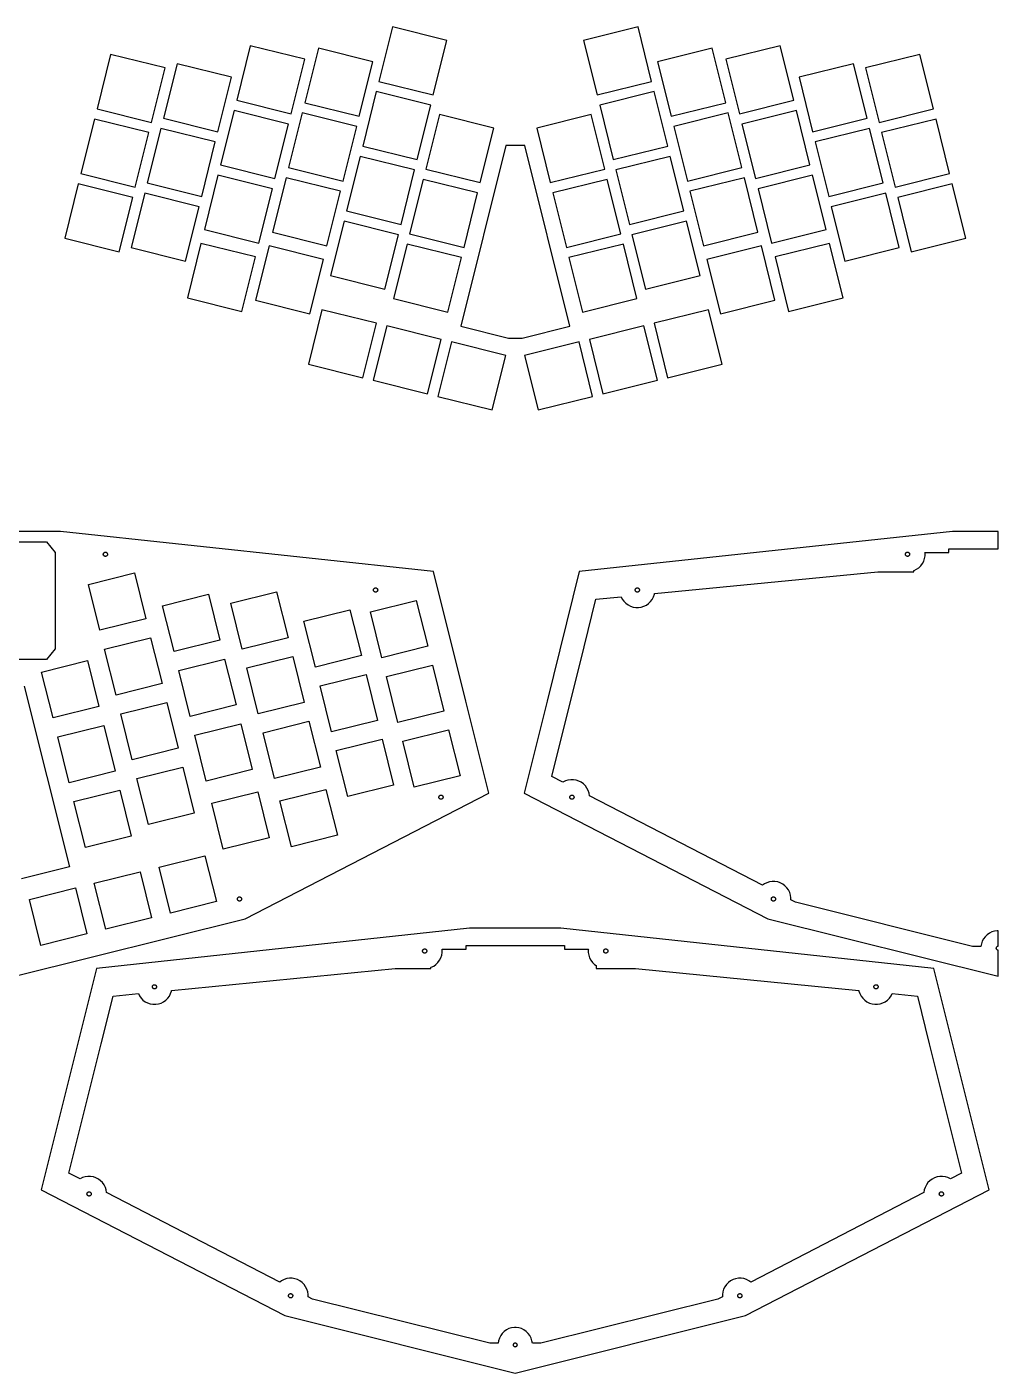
# Model space of a CAD drawing. Header units: metres. Extents: x 5 to 992, y 1 to 395.
# Drawn here: x 715.9 to 992.5, y 1.3 to 384.7 of the extents above; entities that cross this region are included whole.
import ezdxf

# ---------------------------------------------------------------- set-up
doc = ezdxf.new("R2010")
doc.units = ezdxf.units.M

msp = doc.modelspace()

# ---------------------------------------------------------------- linework, layer by layer
for p, q in [((820.035, 384.667), (816.169, 369.161)), ((835.54, 380.801), (820.035, 384.667)), ((889.965, 384.667), (874.46, 380.801)), ((893.831, 369.161), (889.965, 384.667)), ((831.674, 365.296), (835.54, 380.801)), ((874.46, 380.801), (878.326, 365.296)), ((739.761, 376.855), (735.895, 361.349)), ((755.266, 372.989), (739.761, 376.855)), ((779.535, 379.305), (775.669, 363.8)), ((795.04, 375.439), (779.535, 379.305)), ((798.938, 378.59), (795.072, 363.085)), ((814.443, 374.724), (798.938, 378.59)), ((911.062, 378.59), (895.557, 374.724)), ((914.928, 363.085), (911.062, 378.59)), ((930.465, 379.305), (914.96, 375.439)), ((934.331, 363.8), (930.465, 379.305)), ((970.239, 376.855), (954.734, 372.989)), ((974.105, 361.349), (970.239, 376.855)), ((751.4, 357.484), (755.266, 372.989)), ((758.68, 374.199), (754.814, 358.694)), ((774.185, 370.333), (758.68, 374.199)), ((791.174, 359.934), (795.04, 375.439)), ((810.578, 359.219), (814.443, 374.724)), ((895.557, 374.724), (899.422, 359.219)), ((914.96, 375.439), (918.826, 359.934)), ((951.32, 374.199), (935.815, 370.333)), ((955.186, 358.694), (951.32, 374.199)), ((954.734, 372.989), (958.6, 357.484)), ((770.319, 354.828), (774.185, 370.333)), ((816.169, 369.161), (831.674, 365.296)), ((878.326, 365.296), (893.831, 369.161)), ((935.815, 370.333), (939.681, 354.828)), ((815.438, 366.231), (811.573, 350.726)), ((830.944, 362.365), (815.438, 366.231)), ((894.562, 366.231), (879.056, 362.365)), ((898.427, 350.726), (894.562, 366.231)), ((735.895, 361.349), (751.4, 357.484)), ((774.938, 360.87), (771.072, 345.364)), ((790.444, 357.004), (774.938, 360.87)), ((775.669, 363.8), (791.174, 359.934)), ((795.072, 363.085), (810.578, 359.219)), ((827.078, 346.86), (830.944, 362.365)), ((879.056, 362.365), (882.922, 346.86)), ((899.422, 359.219), (914.928, 363.085)), ((918.826, 359.934), (934.331, 363.8)), ((935.062, 360.87), (919.556, 357.004)), ((938.928, 345.364), (935.062, 360.87)), ((958.6, 357.484), (974.105, 361.349)), ((735.164, 358.419), (731.298, 342.914)), ((750.669, 354.553), (735.164, 358.419)), ((754.814, 358.694), (770.319, 354.828)), ((786.578, 341.498), (790.444, 357.004)), ((794.342, 360.154), (790.476, 344.649)), ((809.847, 356.288), (794.342, 360.154)), ((833.39, 359.694), (829.524, 344.189)), ((848.896, 355.828), (833.39, 359.694)), ((876.61, 359.694), (861.104, 355.828)), ((880.476, 344.189), (876.61, 359.694)), ((915.658, 360.154), (900.153, 356.288)), ((919.524, 344.649), (915.658, 360.154)), ((919.556, 357.004), (923.422, 341.498)), ((939.681, 354.828), (955.186, 358.694)), ((974.836, 358.419), (959.331, 354.553)), ((978.702, 342.914), (974.836, 358.419)), ((746.803, 339.048), (750.669, 354.553)), ((754.083, 355.763), (750.218, 340.258)), ((769.589, 351.897), (754.083, 355.763)), ((805.981, 340.783), (809.847, 356.288)), ((845.03, 340.323), (848.896, 355.828)), ((861.104, 355.828), (864.97, 340.323)), ((900.153, 356.288), (904.019, 340.783)), ((955.917, 355.763), (940.411, 351.897)), ((959.782, 340.258), (955.917, 355.763)), ((959.331, 354.553), (963.197, 339.048)), ((765.723, 336.392), (769.589, 351.897)), ((811.573, 350.726), (827.078, 346.86)), ((852.306, 350.866), (839.484, 299.44)), ((857.694, 350.866), (852.306, 350.866)), ((870.516, 299.44), (857.694, 350.866)), ((882.922, 346.86), (898.427, 350.726)), ((940.411, 351.897), (944.277, 336.392)), ((771.072, 345.364), (786.578, 341.498)), ((810.842, 347.796), (806.976, 332.29)), ((826.347, 343.93), (810.842, 347.796)), ((899.158, 347.796), (883.653, 343.93)), ((903.024, 332.29), (899.158, 347.796)), ((923.422, 341.498), (938.928, 345.364)), ((731.298, 342.914), (746.803, 339.048)), ((770.342, 342.434), (766.476, 326.929)), ((785.847, 338.568), (770.342, 342.434)), ((789.745, 341.719), (785.879, 326.213)), ((805.25, 337.853), (789.745, 341.719)), ((790.476, 344.649), (805.981, 340.783)), ((822.481, 328.424), (826.347, 343.93)), ((828.794, 341.258), (824.928, 325.753)), ((844.299, 337.392), (828.794, 341.258)), ((829.524, 344.189), (845.03, 340.323)), ((864.97, 340.323), (880.476, 344.189)), ((881.206, 341.258), (865.701, 337.392)), ((885.072, 325.753), (881.206, 341.258)), ((883.653, 343.93), (887.519, 328.424)), ((904.019, 340.783), (919.524, 344.649)), ((920.255, 341.719), (904.75, 337.853)), ((924.121, 326.213), (920.255, 341.719)), ((939.658, 342.434), (924.153, 338.568)), ((943.524, 326.929), (939.658, 342.434)), ((963.197, 339.048), (978.702, 342.914)), ((730.568, 339.984), (726.702, 324.478)), ((746.073, 336.118), (730.568, 339.984)), ((750.218, 340.258), (765.723, 336.392)), ((781.981, 323.063), (785.847, 338.568)), ((801.385, 322.348), (805.25, 337.853)), ((904.75, 337.853), (908.615, 322.348)), ((924.153, 338.568), (928.019, 323.063)), ((944.277, 336.392), (959.782, 340.258)), ((979.432, 339.984), (963.927, 336.118)), ((983.298, 324.478), (979.432, 339.984)), ((742.207, 320.612), (746.073, 336.118)), ((749.487, 337.328), (745.621, 321.822)), ((764.992, 333.462), (749.487, 337.328)), ((840.433, 321.887), (844.299, 337.392)), ((865.701, 337.392), (869.567, 321.887)), ((960.513, 337.328), (945.008, 333.462)), ((964.379, 321.822), (960.513, 337.328)), ((963.927, 336.118), (967.793, 320.612)), ((761.126, 317.956), (764.992, 333.462)), ((806.976, 332.29), (822.481, 328.424)), ((887.519, 328.424), (903.024, 332.29)), ((945.008, 333.462), (948.874, 317.956)), ((766.476, 326.929), (781.981, 323.063)), ((785.879, 326.213), (801.385, 322.348)), ((806.245, 329.36), (802.379, 313.855)), ((821.751, 325.494), (806.245, 329.36)), ((903.755, 329.36), (888.249, 325.494)), ((907.621, 313.855), (903.755, 329.36)), ((908.615, 322.348), (924.121, 326.213)), ((928.019, 323.063), (943.524, 326.929)), ((726.702, 324.478), (742.207, 320.612)), ((765.503, 323.028), (761.637, 307.523)), ((781.009, 319.162), (765.503, 323.028)), ((784.907, 322.313), (781.041, 306.808)), ((800.412, 318.447), (784.907, 322.313)), ((817.885, 309.989), (821.751, 325.494)), ((824.197, 322.823), (820.331, 307.317)), ((839.702, 318.957), (824.197, 322.823)), ((824.928, 325.753), (840.433, 321.887)), ((869.567, 321.887), (885.072, 325.753)), ((885.803, 322.823), (870.298, 318.957)), ((889.669, 307.317), (885.803, 322.823)), ((888.249, 325.494), (892.115, 309.989)), ((925.093, 322.313), (909.588, 318.447)), ((928.959, 306.808), (925.093, 322.313)), ((944.497, 323.028), (928.991, 319.162)), ((948.363, 307.523), (944.497, 323.028)), ((967.793, 320.612), (983.298, 324.478)), ((745.621, 321.822), (761.126, 317.956)), ((777.143, 303.657), (781.009, 319.162)), ((796.546, 302.942), (800.412, 318.447)), ((835.837, 303.452), (839.702, 318.957)), ((870.298, 318.957), (874.163, 303.452)), ((909.588, 318.447), (913.454, 302.942)), ((928.991, 319.162), (932.857, 303.657)), ((948.874, 317.956), (964.379, 321.822)), ((802.379, 313.855), (817.885, 309.989)), ((892.115, 309.989), (907.621, 313.855)), ((761.637, 307.523), (777.143, 303.657)), ((781.041, 306.808), (796.546, 302.942)), ((820.331, 307.317), (835.837, 303.452)), ((874.163, 303.452), (889.669, 307.317)), ((913.454, 302.942), (928.959, 306.808)), ((932.857, 303.657), (948.363, 307.523)), ((799.955, 304.132), (796.089, 288.627)), ((815.461, 300.266), (799.955, 304.132)), ((910.045, 304.132), (894.539, 300.266)), ((913.911, 288.627), (910.045, 304.132)), ((811.595, 284.761), (815.461, 300.266)), ((818.391, 299.536), (814.525, 284.03)), ((833.896, 295.67), (818.391, 299.536)), ((839.484, 299.44), (853.069, 296.053)), ((856.931, 296.053), (870.516, 299.44)), ((891.609, 299.536), (876.104, 295.67)), ((895.475, 284.03), (891.609, 299.536)), ((894.539, 300.266), (898.405, 284.761)), ((830.03, 280.164), (833.896, 295.67)), ((853.069, 296.053), (856.931, 296.053)), ((876.104, 295.67), (879.97, 280.164)), ((836.827, 294.939), (832.961, 279.434)), ((852.332, 291.073), (836.827, 294.939)), ((873.173, 294.939), (857.668, 291.073)), ((877.039, 279.434), (873.173, 294.939)), ((796.089, 288.627), (811.595, 284.761)), ((848.466, 275.568), (852.332, 291.073)), ((857.668, 291.073), (861.534, 275.568)), ((898.405, 284.761), (913.911, 288.627)), ((814.525, 284.03), (830.03, 280.164)), ((879.97, 280.164), (895.475, 284.03)), ((832.961, 279.434), (848.466, 275.568)), ((861.534, 275.568), (877.039, 279.434)), ((725.5, 241), (699.5, 241)), ((703.5, 238), (721.5, 238)), ((721.5, 238), (724, 235)), ((831.753, 229.534), (725.5, 241)), ((979.5, 241), (873.247, 229.534)), ((992.5, 241), (979.5, 241)), ((992.5, 236), (992.5, 241)), ((724, 235), (724, 207.5)), ((737.684, 234.51), (737.698, 234.603)), ((737.685, 234.416), (737.684, 234.51)), ((737.701, 234.323), (737.685, 234.416)), ((737.698, 234.603), (737.726, 234.693)), ((737.73, 234.234), (737.701, 234.323)), ((737.726, 234.693), (737.768, 234.777)), ((737.774, 234.15), (737.73, 234.234)), ((737.768, 234.777), (737.823, 234.854)), ((737.83, 234.075), (737.774, 234.15)), ((737.823, 234.854), (737.889, 234.921)), ((737.897, 234.009), (737.83, 234.075)), ((737.889, 234.921), (737.965, 234.977)), ((737.974, 233.954), (737.897, 234.009)), ((737.965, 234.977), (738.048, 235.021)), ((738.058, 233.912), (737.974, 233.954)), ((738.048, 235.021), (738.138, 235.05)), ((738.148, 233.884), (738.058, 233.912)), ((738.138, 235.05), (738.23, 235.066)), ((738.241, 233.87), (738.148, 233.884)), ((738.23, 235.066), (738.325, 235.067)), ((738.325, 235.067), (738.418, 235.053)), ((738.428, 233.886), (738.335, 233.871)), ((738.418, 235.053), (738.507, 235.025)), ((738.517, 233.916), (738.428, 233.886)), ((738.507, 235.025), (738.592, 234.983)), ((738.601, 233.959), (738.517, 233.916)), ((738.592, 234.983), (738.668, 234.928)), ((738.676, 234.015), (738.601, 233.959)), ((738.668, 234.928), (738.735, 234.862)), ((738.742, 234.083), (738.676, 234.015)), ((738.735, 234.862), (738.792, 234.786)), ((738.797, 234.159), (738.742, 234.083)), ((738.792, 234.786), (738.835, 234.703)), ((738.839, 234.243), (738.797, 234.159)), ((738.835, 234.703), (738.865, 234.613)), ((738.867, 234.333), (738.839, 234.243)), ((738.865, 234.613), (738.88, 234.521)), ((738.881, 234.426), (738.867, 234.333)), ((738.88, 234.521), (738.881, 234.426)), ((966.119, 234.426), (966.12, 234.521)), ((966.133, 234.333), (966.119, 234.426)), ((966.12, 234.521), (966.135, 234.613)), ((966.161, 234.243), (966.133, 234.333)), ((966.135, 234.613), (966.165, 234.703)), ((966.203, 234.159), (966.161, 234.243)), ((966.165, 234.703), (966.208, 234.786)), ((966.258, 234.083), (966.203, 234.159)), ((966.208, 234.786), (966.265, 234.862)), ((966.324, 234.015), (966.258, 234.083)), ((966.265, 234.862), (966.332, 234.928)), ((966.399, 233.959), (966.324, 234.015)), ((966.332, 234.928), (966.408, 234.983)), ((966.483, 233.916), (966.399, 233.959)), ((966.408, 234.983), (966.493, 235.025)), ((966.572, 233.886), (966.483, 233.916)), ((966.493, 235.025), (966.582, 235.053)), ((966.665, 233.871), (966.572, 233.886)), ((966.582, 235.053), (966.675, 235.067)), ((966.675, 235.067), (966.77, 235.066)), ((966.852, 233.884), (966.759, 233.87)), ((966.77, 235.066), (966.862, 235.05)), ((966.942, 233.912), (966.852, 233.884)), ((966.862, 235.05), (966.952, 235.021)), ((967.026, 233.954), (966.942, 233.912)), ((966.952, 235.021), (967.035, 234.977)), ((967.103, 234.009), (967.026, 233.954)), ((967.035, 234.977), (967.111, 234.921)), ((967.17, 234.075), (967.103, 234.009)), ((967.111, 234.921), (967.177, 234.854)), ((967.226, 234.15), (967.17, 234.075)), ((967.177, 234.854), (967.232, 234.777)), ((967.27, 234.234), (967.226, 234.15)), ((967.232, 234.777), (967.274, 234.693)), ((967.299, 234.323), (967.27, 234.234)), ((967.274, 234.693), (967.302, 234.603)), ((967.315, 234.416), (967.299, 234.323)), ((967.302, 234.603), (967.316, 234.51)), ((967.316, 234.51), (967.315, 234.416)), ((971.569, 233.259), (971.698, 234.032)), ((971.705, 234.817), (971.678, 235)), ((971.678, 235), (978.5, 235)), ((971.698, 234.032), (971.705, 234.817)), ((978.5, 235), (978.5, 236)), ((978.5, 236), (992.5, 236)), ((738.335, 233.871), (738.241, 233.87)), ((966.759, 233.87), (966.665, 233.871)), ((968.59, 229.832), (969.293, 230.182)), ((969.293, 230.182), (969.931, 230.638)), ((969.931, 230.638), (970.491, 231.188)), ((970.491, 231.188), (970.958, 231.819)), ((970.958, 231.819), (971.32, 232.515)), ((971.32, 232.515), (971.569, 233.259)), ((733.475, 225.89), (746.555, 229.151)), ((746.555, 229.151), (749.816, 216.072)), ((840.946, 192.663), (831.753, 229.534)), ((873.247, 229.534), (864.054, 192.663)), ((894.651, 223.264), (958.263, 229.455)), ((958.263, 229.455), (968.5, 229.455)), ((968.5, 229.804), (968.59, 229.832)), ((968.5, 229.455), (968.5, 229.804)), ((736.736, 212.811), (733.475, 225.89)), ((754.572, 219.814), (767.651, 223.075)), ((767.651, 223.075), (770.912, 209.995)), ((773.975, 220.529), (787.055, 223.79)), ((787.055, 223.79), (790.316, 210.71)), ((814.634, 224.323), (814.648, 224.417)), ((814.635, 224.229), (814.634, 224.323)), ((814.651, 224.136), (814.635, 224.229)), ((814.648, 224.417), (814.677, 224.506)), ((814.68, 224.047), (814.651, 224.136)), ((814.677, 224.506), (814.719, 224.591)), ((814.724, 223.964), (814.68, 224.047)), ((814.719, 224.591), (814.773, 224.667)), ((814.78, 223.888), (814.724, 223.964)), ((814.773, 224.667), (814.839, 224.734)), ((814.847, 223.822), (814.78, 223.888)), ((814.839, 224.734), (814.915, 224.79)), ((814.924, 223.767), (814.847, 223.822)), ((814.915, 224.79), (814.998, 224.834)), ((815.008, 223.725), (814.924, 223.767)), ((814.998, 224.834), (815.088, 224.864)), ((815.098, 223.697), (815.008, 223.725)), ((815.088, 224.864), (815.18, 224.879)), ((815.191, 223.683), (815.098, 223.697)), ((815.18, 224.879), (815.275, 224.88)), ((815.285, 223.684), (815.191, 223.683)), ((815.275, 224.88), (815.368, 224.866)), ((815.378, 223.699), (815.285, 223.684)), ((815.368, 224.866), (815.458, 224.838)), ((815.467, 223.729), (815.378, 223.699)), ((815.458, 224.838), (815.542, 224.796)), ((815.551, 223.773), (815.467, 223.729)), ((815.542, 224.796), (815.618, 224.741)), ((815.626, 223.829), (815.551, 223.773)), ((815.618, 224.741), (815.686, 224.675)), ((815.692, 223.896), (815.626, 223.829)), ((815.686, 224.675), (815.742, 224.6)), ((815.747, 223.973), (815.692, 223.896)), ((815.742, 224.6), (815.785, 224.516)), ((815.789, 224.057), (815.747, 223.973)), ((815.785, 224.516), (815.815, 224.427)), ((815.817, 224.147), (815.789, 224.057)), ((815.815, 224.427), (815.831, 224.334)), ((815.831, 224.24), (815.817, 224.147)), ((815.831, 224.334), (815.831, 224.24)), ((889.169, 224.334), (889.185, 224.427)), ((889.169, 224.24), (889.169, 224.334)), ((889.183, 224.147), (889.169, 224.24)), ((889.211, 224.057), (889.183, 224.147)), ((889.185, 224.427), (889.215, 224.516)), ((889.253, 223.973), (889.211, 224.057)), ((889.215, 224.516), (889.258, 224.6)), ((889.308, 223.896), (889.253, 223.973)), ((889.258, 224.6), (889.314, 224.675)), ((889.374, 223.829), (889.308, 223.896)), ((889.314, 224.675), (889.382, 224.741)), ((889.449, 223.773), (889.374, 223.829)), ((889.382, 224.741), (889.458, 224.796)), ((889.533, 223.729), (889.449, 223.773)), ((889.458, 224.796), (889.542, 224.838)), ((889.622, 223.699), (889.533, 223.729)), ((889.542, 224.838), (889.632, 224.866)), ((889.715, 223.684), (889.622, 223.699)), ((889.632, 224.866), (889.725, 224.88)), ((889.809, 223.683), (889.715, 223.684)), ((889.725, 224.88), (889.82, 224.879)), ((889.902, 223.697), (889.809, 223.683)), ((889.82, 224.879), (889.912, 224.864)), ((889.992, 223.725), (889.902, 223.697)), ((889.912, 224.864), (890.002, 224.834)), ((890.076, 223.767), (889.992, 223.725)), ((890.002, 224.834), (890.085, 224.79)), ((890.153, 223.822), (890.076, 223.767)), ((890.085, 224.79), (890.161, 224.734)), ((890.22, 223.888), (890.153, 223.822)), ((890.161, 224.734), (890.227, 224.667)), ((890.276, 223.964), (890.22, 223.888)), ((890.227, 224.667), (890.281, 224.591)), ((890.32, 224.047), (890.276, 223.964)), ((890.281, 224.591), (890.323, 224.506)), ((890.349, 224.136), (890.32, 224.047)), ((890.323, 224.506), (890.352, 224.417)), ((890.365, 224.229), (890.349, 224.136)), ((890.352, 224.417), (890.366, 224.323)), ((890.366, 224.323), (890.365, 224.229)), ((894.37, 222.328), (894.619, 223.072)), ((894.619, 223.072), (894.651, 223.264)), ((757.833, 206.734), (754.572, 219.814)), ((777.236, 207.449), (773.975, 220.529)), ((794.83, 215.423), (807.91, 218.684)), ((807.91, 218.684), (811.171, 205.604)), ((813.749, 218.078), (826.829, 221.34)), ((826.829, 221.34), (830.09, 208.26)), ((874.607, 208.078), (877.989, 221.643)), ((877.989, 221.643), (885.165, 222.341)), ((885.165, 222.341), (885.481, 221.706)), ((885.481, 221.706), (885.937, 221.068)), ((885.937, 221.068), (886.487, 220.508)), ((886.487, 220.508), (887.118, 220.041)), ((887.118, 220.041), (887.814, 219.679)), ((887.814, 219.679), (888.558, 219.43)), ((888.558, 219.43), (889.331, 219.301)), ((889.331, 219.301), (890.116, 219.294)), ((890.116, 219.294), (890.892, 219.41)), ((890.892, 219.41), (891.64, 219.646)), ((891.64, 219.646), (892.342, 219.996)), ((892.342, 219.996), (892.981, 220.451)), ((892.981, 220.451), (893.541, 221.001)), ((893.541, 221.001), (894.007, 221.632)), ((894.007, 221.632), (894.37, 222.328)), ((749.816, 216.072), (736.736, 212.811)), ((798.091, 202.343), (794.83, 215.423)), ((817.01, 204.999), (813.749, 218.078)), ((724, 207.5), (721.5, 204.5)), ((738.072, 207.455), (751.151, 210.716)), ((741.333, 194.375), (738.072, 207.455)), ((751.151, 210.716), (754.412, 197.636)), ((770.912, 209.995), (757.833, 206.734)), ((790.316, 210.71), (777.236, 207.449)), ((830.09, 208.26), (817.01, 204.999)), ((865.414, 171.207), (874.607, 208.078)), ((721.5, 204.5), (703.5, 204.5)), ((720.12, 200.918), (733.199, 204.179)), ((733.199, 204.179), (736.46, 191.099)), ((759.168, 201.378), (772.248, 204.639)), ((772.248, 204.639), (775.509, 191.56)), ((778.572, 202.093), (791.651, 205.354)), ((791.651, 205.354), (794.912, 192.275)), ((811.171, 205.604), (798.091, 202.343)), ((723.381, 187.838), (720.12, 200.918)), ((762.429, 188.298), (759.168, 201.378)), ((781.833, 189.014), (778.572, 202.093)), ((799.426, 196.987), (812.506, 200.248)), ((812.506, 200.248), (815.767, 187.168)), ((818.346, 199.643), (831.426, 202.904)), ((821.607, 186.563), (818.346, 199.643)), ((831.426, 202.904), (834.687, 189.824)), ((715.194, 196.866), (728.016, 145.44)), ((754.412, 197.636), (741.333, 194.375)), ((802.688, 183.907), (799.426, 196.987)), ((742.668, 189.019), (755.748, 192.28)), ((755.748, 192.28), (759.009, 179.201)), ((794.912, 192.275), (781.833, 189.014)), ((847.478, 166.465), (840.946, 192.663)), ((864.054, 192.663), (857.522, 166.465)), ((736.46, 191.099), (723.381, 187.838)), ((745.929, 175.94), (742.668, 189.019)), ((775.509, 191.56), (762.429, 188.298)), ((834.687, 189.824), (821.607, 186.563)), ((724.716, 182.482), (737.796, 185.743)), ((737.796, 185.743), (741.057, 172.664)), ((763.765, 182.942), (776.844, 186.203)), ((776.844, 186.203), (780.106, 173.124)), ((783.168, 183.658), (796.248, 186.919)), ((796.248, 186.919), (799.509, 173.839)), ((815.767, 187.168), (802.688, 183.907)), ((822.942, 181.207), (836.022, 184.468)), ((836.022, 184.468), (839.283, 171.389)), ((727.977, 169.402), (724.716, 182.482)), ((767.026, 169.863), (763.765, 182.942)), ((786.429, 170.578), (783.168, 183.658)), ((804.023, 178.551), (817.103, 181.812)), ((817.103, 181.812), (820.364, 168.733)), ((826.204, 168.128), (822.942, 181.207)), ((759.009, 179.201), (745.929, 175.94)), ((807.284, 165.472), (804.023, 178.551)), ((741.057, 172.664), (727.977, 169.402)), ((747.265, 170.584), (760.344, 173.845)), ((760.344, 173.845), (763.605, 160.765)), ((780.106, 173.124), (767.026, 169.863)), ((799.509, 173.839), (786.429, 170.578)), ((750.526, 157.504), (747.265, 170.584)), ((820.364, 168.733), (807.284, 165.472)), ((839.283, 171.389), (826.204, 168.128)), ((868.573, 169.574), (865.414, 171.207)), ((869.268, 169.921), (868.573, 169.574)), ((870.017, 170.157), (869.268, 169.921)), ((870.793, 170.273), (870.017, 170.157)), ((871.577, 170.266), (870.793, 170.273)), ((872.351, 170.137), (871.577, 170.266)), ((873.095, 169.888), (872.351, 170.137)), ((873.791, 169.525), (873.095, 169.888)), ((874.422, 169.059), (873.791, 169.525)), ((874.972, 168.499), (874.422, 169.059)), ((729.313, 164.046), (742.392, 167.308)), ((742.392, 167.308), (745.654, 154.228)), ((768.603, 163.536), (781.683, 166.798)), ((778.09, 130.614), (847.478, 166.465)), ((781.683, 166.798), (784.944, 153.718)), ((788.007, 164.252), (801.086, 167.513)), ((801.086, 167.513), (804.347, 154.433)), ((833.26, 165.327), (833.274, 165.42)), ((833.261, 165.233), (833.26, 165.327)), ((833.276, 165.14), (833.261, 165.233)), ((833.274, 165.42), (833.302, 165.51)), ((833.306, 165.051), (833.276, 165.14)), ((833.302, 165.51), (833.344, 165.594)), ((833.35, 164.967), (833.306, 165.051)), ((833.344, 165.594), (833.399, 165.671)), ((833.406, 164.891), (833.35, 164.967)), ((833.399, 165.671), (833.465, 165.738)), ((833.473, 164.825), (833.406, 164.891)), ((833.465, 165.738), (833.541, 165.794)), ((833.541, 165.794), (833.624, 165.837)), ((833.624, 165.837), (833.713, 165.867)), ((833.713, 165.867), (833.806, 165.883)), ((833.806, 165.883), (833.9, 165.884)), ((833.9, 165.884), (833.994, 165.87)), ((833.994, 165.87), (834.083, 165.841)), ((834.083, 165.841), (834.168, 165.799)), ((834.168, 165.799), (834.244, 165.745)), ((834.244, 165.745), (834.311, 165.679)), ((834.318, 164.899), (834.252, 164.832)), ((834.311, 165.679), (834.367, 165.603)), ((834.373, 164.976), (834.318, 164.899)), ((834.367, 165.603), (834.411, 165.52)), ((834.415, 165.06), (834.373, 164.976)), ((834.411, 165.52), (834.441, 165.43)), ((834.443, 165.15), (834.415, 165.06)), ((834.441, 165.43), (834.456, 165.337)), ((834.457, 165.243), (834.443, 165.15)), ((834.456, 165.337), (834.457, 165.243)), ((857.522, 166.465), (926.91, 130.614)), ((870.543, 165.243), (870.544, 165.337)), ((870.557, 165.15), (870.543, 165.243)), ((870.544, 165.337), (870.559, 165.43)), ((870.585, 165.06), (870.557, 165.15)), ((870.559, 165.43), (870.589, 165.52)), ((870.627, 164.976), (870.585, 165.06)), ((870.589, 165.52), (870.633, 165.603)), ((870.682, 164.899), (870.627, 164.976)), ((870.633, 165.603), (870.689, 165.679)), ((870.748, 164.832), (870.682, 164.899)), ((870.689, 165.679), (870.756, 165.745)), ((870.756, 165.745), (870.832, 165.799)), ((870.832, 165.799), (870.917, 165.841)), ((870.917, 165.841), (871.006, 165.87)), ((871.006, 165.87), (871.1, 165.884)), ((871.1, 165.884), (871.194, 165.883)), ((871.194, 165.883), (871.287, 165.867)), ((871.287, 165.867), (871.376, 165.837)), ((871.376, 165.837), (871.459, 165.794)), ((871.459, 165.794), (871.535, 165.738)), ((871.594, 164.891), (871.527, 164.825)), ((871.535, 165.738), (871.601, 165.671)), ((871.65, 164.967), (871.594, 164.891)), ((871.601, 165.671), (871.656, 165.594)), ((871.694, 165.051), (871.65, 164.967)), ((871.656, 165.594), (871.698, 165.51)), ((871.724, 165.14), (871.694, 165.051)), ((871.698, 165.51), (871.726, 165.42)), ((871.739, 165.233), (871.724, 165.14)), ((871.726, 165.42), (871.74, 165.327)), ((871.74, 165.327), (871.739, 165.233)), ((875.427, 167.86), (874.972, 168.499)), ((875.777, 167.158), (875.427, 167.86)), ((876.013, 166.41), (875.777, 167.158)), ((876.123, 165.673), (876.013, 166.41)), ((925.428, 140.199), (876.123, 165.673)), ((732.574, 150.967), (729.313, 164.046)), ((771.864, 150.457), (768.603, 163.536)), ((791.268, 151.172), (788.007, 164.252)), ((833.55, 164.771), (833.473, 164.825)), ((833.634, 164.729), (833.55, 164.771)), ((833.724, 164.7), (833.634, 164.729)), ((833.817, 164.687), (833.724, 164.7)), ((833.911, 164.687), (833.817, 164.687)), ((834.004, 164.703), (833.911, 164.687)), ((834.093, 164.733), (834.004, 164.703)), ((834.177, 164.776), (834.093, 164.733)), ((834.252, 164.832), (834.177, 164.776)), ((870.823, 164.776), (870.748, 164.832)), ((870.907, 164.733), (870.823, 164.776)), ((870.996, 164.703), (870.907, 164.733)), ((871.089, 164.687), (870.996, 164.703)), ((871.183, 164.687), (871.089, 164.687)), ((871.276, 164.7), (871.183, 164.687)), ((871.366, 164.729), (871.276, 164.7)), ((871.45, 164.771), (871.366, 164.729)), ((871.527, 164.825), (871.45, 164.771)), ((763.605, 160.765), (750.526, 157.504)), ((745.654, 154.228), (732.574, 150.967)), ((784.944, 153.718), (771.864, 150.457)), ((804.347, 154.433), (791.268, 151.172)), ((753.555, 145.356), (766.634, 148.617)), ((766.634, 148.617), (769.895, 135.537)), ((728.016, 145.44), (714.431, 142.053)), ((735.119, 140.759), (748.199, 144.02)), ((748.199, 144.02), (751.46, 130.941)), ((756.816, 132.276), (753.555, 145.356)), ((716.683, 136.163), (729.763, 139.424)), ((729.763, 139.424), (733.024, 126.344)), ((738.38, 127.68), (735.119, 140.759)), ((925.956, 140.576), (925.428, 140.199)), ((926.659, 140.926), (925.956, 140.576)), ((927.407, 141.162), (926.659, 140.926)), ((928.183, 141.278), (927.407, 141.162)), ((928.967, 141.271), (928.183, 141.278)), ((929.741, 141.141), (928.967, 141.271)), ((930.485, 140.892), (929.741, 141.141)), ((931.181, 140.53), (930.485, 140.892)), ((931.812, 140.063), (931.181, 140.53)), ((932.362, 139.504), (931.812, 140.063)), ((932.817, 138.865), (932.362, 139.504)), ((933.167, 138.163), (932.817, 138.865)), ((933.403, 137.415), (933.167, 138.163)), ((719.944, 123.083), (716.683, 136.163)), ((769.895, 135.537), (756.816, 132.276)), ((775.87, 136.332), (775.884, 136.425)), ((775.871, 136.238), (775.87, 136.332)), ((775.886, 136.145), (775.871, 136.238)), ((775.884, 136.425), (775.912, 136.515)), ((775.916, 136.055), (775.886, 136.145)), ((775.912, 136.515), (775.954, 136.599)), ((775.96, 135.972), (775.916, 136.055)), ((775.954, 136.599), (776.009, 136.676)), ((776.016, 135.896), (775.96, 135.972)), ((776.009, 136.676), (776.075, 136.743)), ((776.083, 135.83), (776.016, 135.896)), ((776.075, 136.743), (776.151, 136.799)), ((776.159, 135.776), (776.083, 135.83)), ((776.151, 136.799), (776.234, 136.842)), ((776.244, 135.734), (776.159, 135.776)), ((776.234, 136.842), (776.323, 136.872)), ((776.333, 135.705), (776.244, 135.734)), ((776.323, 136.872), (776.416, 136.888)), ((776.427, 135.691), (776.333, 135.705)), ((776.416, 136.888), (776.51, 136.888)), ((776.521, 135.692), (776.427, 135.691)), ((776.51, 136.888), (776.603, 136.875)), ((776.614, 135.708), (776.521, 135.692)), ((776.603, 136.875), (776.693, 136.846)), ((776.703, 135.738), (776.614, 135.708)), ((776.693, 136.846), (776.777, 136.804)), ((776.786, 135.781), (776.703, 135.738)), ((776.777, 136.804), (776.854, 136.75)), ((776.862, 135.837), (776.786, 135.781)), ((776.854, 136.75), (776.921, 136.684)), ((776.928, 135.904), (776.862, 135.837)), ((776.921, 136.684), (776.977, 136.608)), ((776.983, 135.981), (776.928, 135.904)), ((776.977, 136.608), (777.021, 136.524)), ((777.025, 136.065), (776.983, 135.981)), ((777.021, 136.524), (777.051, 136.435)), ((777.053, 136.155), (777.025, 136.065)), ((777.051, 136.435), (777.066, 136.342)), ((777.067, 136.248), (777.053, 136.155)), ((777.066, 136.342), (777.067, 136.248)), ((927.933, 136.248), (927.934, 136.342)), ((927.947, 136.155), (927.933, 136.248)), ((927.934, 136.342), (927.949, 136.435)), ((927.975, 136.065), (927.947, 136.155)), ((927.949, 136.435), (927.979, 136.524)), ((928.017, 135.981), (927.975, 136.065)), ((927.979, 136.524), (928.023, 136.608)), ((928.072, 135.904), (928.017, 135.981)), ((928.023, 136.608), (928.079, 136.684)), ((928.138, 135.837), (928.072, 135.904)), ((928.079, 136.684), (928.146, 136.75)), ((928.214, 135.781), (928.138, 135.837)), ((928.146, 136.75), (928.223, 136.804)), ((928.297, 135.738), (928.214, 135.781)), ((928.223, 136.804), (928.307, 136.846)), ((928.386, 135.708), (928.297, 135.738)), ((928.307, 136.846), (928.397, 136.875)), ((928.479, 135.692), (928.386, 135.708)), ((928.397, 136.875), (928.49, 136.888)), ((928.573, 135.691), (928.479, 135.692)), ((928.49, 136.888), (928.584, 136.888)), ((928.667, 135.705), (928.573, 135.691)), ((928.584, 136.888), (928.677, 136.872)), ((928.756, 135.734), (928.667, 135.705)), ((928.677, 136.872), (928.766, 136.842)), ((928.841, 135.776), (928.756, 135.734)), ((928.766, 136.842), (928.849, 136.799)), ((928.917, 135.83), (928.841, 135.776)), ((928.849, 136.799), (928.925, 136.743)), ((928.984, 135.896), (928.917, 135.83)), ((928.925, 136.743), (928.991, 136.676)), ((929.04, 135.972), (928.984, 135.896)), ((928.991, 136.676), (929.046, 136.599)), ((929.084, 136.055), (929.04, 135.972)), ((929.046, 136.599), (929.088, 136.515)), ((929.114, 136.145), (929.084, 136.055)), ((929.088, 136.515), (929.116, 136.425)), ((929.129, 136.238), (929.114, 136.145)), ((929.116, 136.425), (929.13, 136.332)), ((929.13, 136.332), (929.129, 136.238)), ((933.519, 136.639), (933.403, 137.415)), ((933.514, 136.021), (933.519, 136.639)), ((934.802, 135.355), (933.514, 136.021)), ((985.238, 122.78), (934.802, 135.355)), ((712.5, 114.26), (778.09, 130.614)), ((751.46, 130.941), (738.38, 127.68)), ((926.91, 130.614), (992.5, 114.26)), ((842, 128), (735.747, 116.534)), ((868, 128), (842, 128)), ((974.253, 116.534), (868, 128)), ((990.019, 126.561), (989.38, 126.106)), ((990.721, 126.911), (990.019, 126.561)), ((991.469, 127.147), (990.721, 126.911)), ((992.245, 127.263), (991.469, 127.147)), ((992.5, 127.261), (992.245, 127.263)), ((992.5, 122.866), (992.5, 127.261)), ((733.024, 126.344), (719.944, 123.083)), ((841, 122), (841, 123)), ((841, 123), (869, 123)), ((869, 123), (869, 122)), ((987.625, 122.78), (985.238, 122.78)), ((987.743, 123.485), (987.625, 122.78)), ((987.992, 124.229), (987.743, 123.485)), ((988.354, 124.925), (987.992, 124.229)), ((988.821, 125.556), (988.354, 124.925)), ((989.38, 126.106), (988.821, 125.556)), ((992.141, 122.669), (992.208, 122.735)), ((992.208, 122.735), (992.285, 122.79)), ((992.285, 122.79), (992.369, 122.832)), ((992.369, 122.832), (992.459, 122.86)), ((992.459, 122.86), (992.5, 122.866)), ((828.619, 121.426), (828.62, 121.521)), ((828.633, 121.333), (828.619, 121.426)), ((828.62, 121.521), (828.635, 121.613)), ((828.661, 121.243), (828.633, 121.333)), ((828.635, 121.613), (828.665, 121.703)), ((828.703, 121.159), (828.661, 121.243)), ((828.665, 121.703), (828.708, 121.786)), ((828.758, 121.083), (828.703, 121.159)), ((828.708, 121.786), (828.765, 121.862)), ((828.824, 121.015), (828.758, 121.083)), ((828.765, 121.862), (828.832, 121.928)), ((828.899, 120.959), (828.824, 121.015)), ((828.832, 121.928), (828.908, 121.983)), ((828.983, 120.916), (828.899, 120.959)), ((828.908, 121.983), (828.993, 122.025)), ((829.072, 120.886), (828.983, 120.916)), ((828.993, 122.025), (829.082, 122.053)), ((829.165, 120.871), (829.072, 120.886)), ((829.082, 122.053), (829.175, 122.067)), ((829.259, 120.87), (829.165, 120.871)), ((829.175, 122.067), (829.27, 122.066)), ((829.352, 120.884), (829.259, 120.87)), ((829.27, 122.066), (829.362, 122.05)), ((829.442, 120.912), (829.352, 120.884)), ((829.362, 122.05), (829.452, 122.021)), ((829.526, 120.954), (829.442, 120.912)), ((829.452, 122.021), (829.535, 121.977)), ((829.603, 121.009), (829.526, 120.954)), ((829.535, 121.977), (829.611, 121.921)), ((829.67, 121.075), (829.603, 121.009)), ((829.611, 121.921), (829.677, 121.854)), ((829.726, 121.15), (829.67, 121.075)), ((829.677, 121.854), (829.732, 121.777)), ((829.77, 121.234), (829.726, 121.15)), ((829.732, 121.777), (829.774, 121.693)), ((829.799, 121.323), (829.77, 121.234)), ((829.774, 121.693), (829.802, 121.603)), ((829.815, 121.416), (829.799, 121.323)), ((829.802, 121.603), (829.816, 121.51)), ((829.816, 121.51), (829.815, 121.416)), ((833.458, 118.819), (833.82, 119.515)), ((833.82, 119.515), (834.069, 120.259)), ((834.069, 120.259), (834.198, 121.032)), ((834.205, 121.817), (834.178, 122)), ((834.178, 122), (841, 122)), ((834.198, 121.032), (834.205, 121.817)), ((869, 122), (875.822, 122)), ((875.822, 122), (875.795, 121.817)), ((875.795, 121.817), (875.802, 121.032)), ((875.802, 121.032), (875.931, 120.259)), ((875.931, 120.259), (876.18, 119.515)), ((876.18, 119.515), (876.542, 118.819)), ((880.184, 121.51), (880.198, 121.603)), ((880.185, 121.416), (880.184, 121.51)), ((880.201, 121.323), (880.185, 121.416)), ((880.198, 121.603), (880.226, 121.693)), ((880.23, 121.234), (880.201, 121.323)), ((880.226, 121.693), (880.268, 121.777)), ((880.274, 121.15), (880.23, 121.234)), ((880.268, 121.777), (880.323, 121.854)), ((880.33, 121.075), (880.274, 121.15)), ((880.323, 121.854), (880.389, 121.921)), ((880.397, 121.009), (880.33, 121.075)), ((880.389, 121.921), (880.465, 121.977)), ((880.474, 120.954), (880.397, 121.009)), ((880.465, 121.977), (880.548, 122.021)), ((880.558, 120.912), (880.474, 120.954)), ((880.548, 122.021), (880.638, 122.05)), ((880.648, 120.884), (880.558, 120.912)), ((880.638, 122.05), (880.73, 122.066)), ((880.741, 120.87), (880.648, 120.884)), ((880.73, 122.066), (880.825, 122.067)), ((880.835, 120.871), (880.741, 120.87)), ((880.825, 122.067), (880.918, 122.053)), ((880.928, 120.886), (880.835, 120.871)), ((880.918, 122.053), (881.007, 122.025)), ((881.017, 120.916), (880.928, 120.886)), ((881.007, 122.025), (881.092, 121.983)), ((881.101, 120.959), (881.017, 120.916)), ((881.092, 121.983), (881.168, 121.928)), ((881.176, 121.015), (881.101, 120.959)), ((881.168, 121.928), (881.235, 121.862)), ((881.242, 121.083), (881.176, 121.015)), ((881.235, 121.862), (881.292, 121.786)), ((881.297, 121.159), (881.242, 121.083)), ((881.292, 121.786), (881.335, 121.703)), ((881.339, 121.243), (881.297, 121.159)), ((881.335, 121.703), (881.365, 121.613)), ((881.367, 121.333), (881.339, 121.243)), ((881.365, 121.613), (881.38, 121.521)), ((881.381, 121.426), (881.367, 121.333)), ((881.38, 121.521), (881.381, 121.426)), ((991.996, 122.328), (992.012, 122.421)), ((991.996, 122.234), (991.996, 122.328)), ((992.009, 122.141), (991.996, 122.234)), ((992.038, 122.051), (992.009, 122.141)), ((992.012, 122.421), (992.042, 122.51)), ((992.08, 121.966), (992.038, 122.051)), ((992.042, 122.51), (992.085, 122.593)), ((992.134, 121.89), (992.08, 121.966)), ((992.085, 122.593), (992.141, 122.669)), ((992.2, 121.823), (992.134, 121.89)), ((992.276, 121.767), (992.2, 121.823)), ((992.36, 121.723), (992.276, 121.767)), ((992.449, 121.693), (992.36, 121.723)), ((992.5, 121.685), (992.449, 121.693)), ((992.5, 114.26), (992.5, 121.685)), ((735.747, 116.534), (726.554, 79.6629)), ((757.151, 110.264), (820.763, 116.455)), ((820.763, 116.455), (831, 116.455)), ((831, 116.804), (831.09, 116.832)), ((831, 116.455), (831, 116.804)), ((831.09, 116.832), (831.793, 117.182)), ((831.793, 117.182), (832.431, 117.638)), ((832.431, 117.638), (832.991, 118.188)), ((832.991, 118.188), (833.458, 118.819)), ((876.542, 118.819), (877.009, 118.188)), ((877.009, 118.188), (877.569, 117.638)), ((877.569, 117.638), (878, 117.33)), ((878, 117.33), (878, 116.455)), ((878, 116.455), (889.237, 116.455)), ((889.237, 116.455), (952.849, 110.264)), ((983.446, 79.6629), (974.253, 116.534)), ((751.669, 111.334), (751.685, 111.427)), ((751.669, 111.24), (751.669, 111.334)), ((751.683, 111.147), (751.669, 111.24)), ((751.685, 111.427), (751.715, 111.516)), ((751.715, 111.516), (751.758, 111.6)), ((751.758, 111.6), (751.814, 111.675)), ((751.814, 111.675), (751.882, 111.741)), ((751.882, 111.741), (751.958, 111.796)), ((751.958, 111.796), (752.042, 111.838)), ((752.042, 111.838), (752.132, 111.866)), ((752.132, 111.866), (752.225, 111.88)), ((752.225, 111.88), (752.32, 111.879)), ((752.32, 111.879), (752.412, 111.864)), ((752.412, 111.864), (752.502, 111.834)), ((752.502, 111.834), (752.585, 111.79)), ((752.585, 111.79), (752.661, 111.734)), ((752.661, 111.734), (752.727, 111.667)), ((752.727, 111.667), (752.781, 111.591)), ((752.781, 111.591), (752.823, 111.506)), ((752.823, 111.506), (752.852, 111.417)), ((752.865, 111.229), (752.849, 111.136)), ((752.852, 111.417), (752.866, 111.323)), ((752.866, 111.323), (752.865, 111.229)), ((957.134, 111.323), (957.148, 111.417)), ((957.135, 111.229), (957.134, 111.323)), ((957.151, 111.136), (957.135, 111.229)), ((957.148, 111.417), (957.177, 111.506)), ((957.177, 111.506), (957.219, 111.591)), ((957.219, 111.591), (957.273, 111.667)), ((957.273, 111.667), (957.339, 111.734)), ((957.339, 111.734), (957.415, 111.79)), ((957.415, 111.79), (957.498, 111.834)), ((957.498, 111.834), (957.588, 111.864)), ((957.588, 111.864), (957.68, 111.879)), ((957.68, 111.879), (957.775, 111.88)), ((957.775, 111.88), (957.868, 111.866)), ((957.868, 111.866), (957.958, 111.838)), ((957.958, 111.838), (958.042, 111.796)), ((958.042, 111.796), (958.118, 111.741)), ((958.118, 111.741), (958.186, 111.675)), ((958.186, 111.675), (958.242, 111.6)), ((958.242, 111.6), (958.285, 111.516)), ((958.285, 111.516), (958.315, 111.427)), ((958.315, 111.427), (958.331, 111.334)), ((958.331, 111.24), (958.317, 111.147)), ((958.331, 111.334), (958.331, 111.24)), ((737.107, 95.0779), (740.489, 108.643)), ((740.489, 108.643), (747.665, 109.341)), ((747.665, 109.341), (747.981, 108.706)), ((747.981, 108.706), (748.437, 108.068)), ((748.437, 108.068), (748.987, 107.508)), ((748.987, 107.508), (749.618, 107.041)), ((751.711, 111.057), (751.683, 111.147)), ((751.753, 110.973), (751.711, 111.057)), ((751.808, 110.896), (751.753, 110.973)), ((751.874, 110.829), (751.808, 110.896)), ((751.949, 110.773), (751.874, 110.829)), ((752.033, 110.729), (751.949, 110.773)), ((752.122, 110.699), (752.033, 110.729)), ((752.215, 110.684), (752.122, 110.699)), ((752.309, 110.683), (752.215, 110.684)), ((752.402, 110.697), (752.309, 110.683)), ((752.492, 110.725), (752.402, 110.697)), ((752.576, 110.767), (752.492, 110.725)), ((752.653, 110.822), (752.576, 110.767)), ((752.72, 110.888), (752.653, 110.822)), ((752.776, 110.964), (752.72, 110.888)), ((752.82, 111.047), (752.776, 110.964)), ((752.849, 111.136), (752.82, 111.047)), ((754.842, 106.996), (755.481, 107.451)), ((755.481, 107.451), (756.041, 108.001)), ((756.041, 108.001), (756.507, 108.632)), ((756.507, 108.632), (756.87, 109.328)), ((756.87, 109.328), (757.119, 110.072)), ((757.119, 110.072), (757.151, 110.264)), ((952.849, 110.264), (952.881, 110.072)), ((952.881, 110.072), (953.13, 109.328)), ((953.13, 109.328), (953.493, 108.632)), ((953.493, 108.632), (953.959, 108.001)), ((953.959, 108.001), (954.519, 107.451)), ((954.519, 107.451), (955.158, 106.996)), ((957.18, 111.047), (957.151, 111.136)), ((957.224, 110.964), (957.18, 111.047)), ((957.28, 110.888), (957.224, 110.964)), ((957.347, 110.822), (957.28, 110.888)), ((957.424, 110.767), (957.347, 110.822)), ((957.508, 110.725), (957.424, 110.767)), ((957.598, 110.697), (957.508, 110.725)), ((957.691, 110.683), (957.598, 110.697)), ((957.785, 110.684), (957.691, 110.683)), ((957.878, 110.699), (957.785, 110.684)), ((957.967, 110.729), (957.878, 110.699)), ((958.051, 110.773), (957.967, 110.729)), ((958.126, 110.829), (958.051, 110.773)), ((958.192, 110.896), (958.126, 110.829)), ((958.247, 110.973), (958.192, 110.896)), ((958.289, 111.057), (958.247, 110.973)), ((958.317, 111.147), (958.289, 111.057)), ((960.382, 107.041), (961.013, 107.508)), ((961.013, 107.508), (961.563, 108.068)), ((961.563, 108.068), (962.019, 108.706)), ((962.019, 108.706), (962.335, 109.341)), ((962.335, 109.341), (969.511, 108.643)), ((969.511, 108.643), (972.893, 95.0779)), ((749.618, 107.041), (750.314, 106.679)), ((750.314, 106.679), (751.058, 106.43)), ((751.058, 106.43), (751.831, 106.301)), ((751.831, 106.301), (752.616, 106.294)), ((752.616, 106.294), (753.392, 106.41)), ((753.392, 106.41), (754.14, 106.646)), ((754.14, 106.646), (754.842, 106.996)), ((955.158, 106.996), (955.86, 106.646)), ((955.86, 106.646), (956.608, 106.41)), ((956.608, 106.41), (957.384, 106.294)), ((957.384, 106.294), (958.169, 106.301)), ((958.169, 106.301), (958.942, 106.43)), ((958.942, 106.43), (959.686, 106.679)), ((959.686, 106.679), (960.382, 107.041)), ((727.914, 58.2066), (737.107, 95.0779)), ((972.893, 95.0779), (982.086, 58.2066)), ((726.554, 79.6629), (720.022, 53.4649)), ((989.978, 53.4649), (983.446, 79.6629)), ((731.073, 56.5743), (727.914, 58.2066)), ((982.086, 58.2066), (978.927, 56.5743)), ((731.768, 56.921), (731.073, 56.5743)), ((732.517, 57.157), (731.768, 56.921)), ((733.293, 57.2729), (732.517, 57.157)), ((734.077, 57.2661), (733.293, 57.2729)), ((734.851, 57.1366), (734.077, 57.2661)), ((735.595, 56.8876), (734.851, 57.1366)), ((736.291, 56.5253), (735.595, 56.8876)), ((736.922, 56.0587), (736.291, 56.5253)), ((737.472, 55.499), (736.922, 56.0587)), ((737.927, 54.8603), (737.472, 55.499)), ((738.277, 54.1581), (737.927, 54.8603)), ((738.513, 53.4099), (738.277, 54.1581)), ((971.723, 54.1581), (971.487, 53.4099)), ((972.073, 54.8603), (971.723, 54.1581)), ((972.528, 55.499), (972.073, 54.8603)), ((973.078, 56.0587), (972.528, 55.499)), ((973.709, 56.5253), (973.078, 56.0587)), ((974.405, 56.8876), (973.709, 56.5253)), ((975.149, 57.1366), (974.405, 56.8876)), ((975.923, 57.2661), (975.149, 57.1366)), ((976.707, 57.2729), (975.923, 57.2661)), ((977.483, 57.157), (976.707, 57.2729)), ((978.232, 56.921), (977.483, 57.157)), ((978.927, 56.5743), (978.232, 56.921)), ((720.022, 53.4649), (789.41, 17.6135)), ((733.043, 52.2433), (733.044, 52.3374)), ((733.057, 52.1501), (733.043, 52.2433)), ((733.044, 52.3374), (733.059, 52.4303)), ((733.085, 52.0603), (733.057, 52.1501)), ((733.059, 52.4303), (733.089, 52.5195)), ((733.127, 51.9761), (733.085, 52.0603)), ((733.089, 52.5195), (733.133, 52.6031)), ((733.182, 51.8994), (733.127, 51.9761)), ((733.133, 52.6031), (733.189, 52.6787)), ((733.248, 51.8323), (733.182, 51.8994)), ((733.189, 52.6787), (733.256, 52.7447)), ((733.323, 51.7763), (733.248, 51.8323)), ((733.256, 52.7447), (733.332, 52.7994)), ((733.407, 51.7328), (733.323, 51.7763)), ((733.332, 52.7994), (733.417, 52.8414)), ((733.496, 51.7029), (733.407, 51.7328)), ((733.417, 52.8414), (733.506, 52.8697)), ((733.589, 51.6874), (733.496, 51.7029)), ((733.506, 52.8697), (733.6, 52.8836)), ((733.683, 51.6866), (733.589, 51.6874)), ((733.6, 52.8836), (733.694, 52.8828)), ((733.776, 51.7005), (733.683, 51.6866)), ((733.694, 52.8828), (733.787, 52.8673)), ((733.866, 51.7288), (733.776, 51.7005)), ((733.787, 52.8673), (733.876, 52.8374)), ((733.95, 51.7708), (733.866, 51.7288)), ((733.876, 52.8374), (733.959, 52.7939)), ((734.027, 51.8255), (733.95, 51.7708)), ((733.959, 52.7939), (734.035, 52.7379)), ((734.094, 51.8915), (734.027, 51.8255)), ((734.035, 52.7379), (734.101, 52.6708)), ((734.15, 51.9671), (734.094, 51.8915)), ((734.101, 52.6708), (734.156, 52.5941)), ((734.194, 52.0507), (734.15, 51.9671)), ((734.156, 52.5941), (734.198, 52.5099)), ((734.224, 52.14), (734.194, 52.0507)), ((734.198, 52.5099), (734.226, 52.4201)), ((734.239, 52.2328), (734.224, 52.14)), ((734.226, 52.4201), (734.24, 52.327)), ((734.24, 52.327), (734.239, 52.2328)), ((738.623, 52.6732), (738.513, 53.4099)), ((787.928, 27.1986), (738.623, 52.6732)), ((920.59, 17.6135), (989.978, 53.4649)), ((971.377, 52.6732), (922.072, 27.1986)), ((971.487, 53.4099), (971.377, 52.6732)), ((975.76, 52.327), (975.774, 52.4201)), ((975.761, 52.2328), (975.76, 52.327)), ((975.776, 52.14), (975.761, 52.2328)), ((975.774, 52.4201), (975.802, 52.5099)), ((975.806, 52.0507), (975.776, 52.14)), ((975.802, 52.5099), (975.844, 52.5941)), ((975.85, 51.9671), (975.806, 52.0507)), ((975.844, 52.5941), (975.899, 52.6708)), ((975.906, 51.8915), (975.85, 51.9671)), ((975.899, 52.6708), (975.965, 52.7379)), ((975.973, 51.8255), (975.906, 51.8915)), ((975.965, 52.7379), (976.041, 52.7939)), ((976.05, 51.7708), (975.973, 51.8255)), ((976.041, 52.7939), (976.124, 52.8374)), ((976.134, 51.7288), (976.05, 51.7708)), ((976.124, 52.8374), (976.213, 52.8673)), ((976.224, 51.7005), (976.134, 51.7288)), ((976.213, 52.8673), (976.306, 52.8828)), ((976.317, 51.6866), (976.224, 51.7005)), ((976.306, 52.8828), (976.4, 52.8836)), ((976.411, 51.6874), (976.317, 51.6866)), ((976.4, 52.8836), (976.494, 52.8697)), ((976.504, 51.7029), (976.411, 51.6874)), ((976.494, 52.8697), (976.583, 52.8414)), ((976.593, 51.7328), (976.504, 51.7029)), ((976.583, 52.8414), (976.668, 52.7994)), ((976.677, 51.7763), (976.593, 51.7328)), ((976.668, 52.7994), (976.744, 52.7447)), ((976.752, 51.8323), (976.677, 51.7763)), ((976.744, 52.7447), (976.811, 52.6787)), ((976.818, 51.8994), (976.752, 51.8323)), ((976.811, 52.6787), (976.867, 52.6031)), ((976.873, 51.9761), (976.818, 51.8994)), ((976.867, 52.6031), (976.911, 52.5195)), ((976.915, 52.0603), (976.873, 51.9761)), ((976.911, 52.5195), (976.941, 52.4303)), ((976.943, 52.1501), (976.915, 52.0603)), ((976.941, 52.4303), (976.956, 52.3374)), ((976.957, 52.2433), (976.943, 52.1501)), ((976.956, 52.3374), (976.957, 52.2433)), ((788.456, 27.5757), (787.928, 27.1986)), ((789.159, 27.9258), (788.456, 27.5757)), ((789.907, 28.1617), (789.159, 27.9258)), ((790.683, 28.2777), (789.907, 28.1617)), ((791.467, 28.2709), (790.683, 28.2777)), ((792.241, 28.1414), (791.467, 28.2709)), ((792.985, 27.8924), (792.241, 28.1414)), ((793.681, 27.5301), (792.985, 27.8924)), ((794.312, 27.0634), (793.681, 27.5301)), ((794.862, 26.5038), (794.312, 27.0634)), ((915.688, 27.0634), (915.138, 26.5038)), ((916.319, 27.5301), (915.688, 27.0634)), ((917.015, 27.8924), (916.319, 27.5301)), ((917.759, 28.1414), (917.015, 27.8924)), ((918.533, 28.2709), (917.759, 28.1414)), ((919.317, 28.2777), (918.533, 28.2709)), ((920.093, 28.1617), (919.317, 28.2777)), ((920.841, 27.9258), (920.093, 28.1617)), ((921.544, 27.5757), (920.841, 27.9258)), ((922.072, 27.1986), (921.544, 27.5757)), ((790.433, 23.248), (790.434, 23.3422)), ((790.447, 23.1549), (790.433, 23.248)), ((790.434, 23.3422), (790.449, 23.435)), ((790.475, 23.0651), (790.447, 23.1549)), ((790.449, 23.435), (790.479, 23.5243)), ((790.517, 22.9809), (790.475, 23.0651)), ((790.479, 23.5243), (790.523, 23.6078)), ((790.523, 23.6078), (790.579, 23.6835)), ((790.579, 23.6835), (790.646, 23.7495)), ((790.646, 23.7495), (790.723, 23.8042)), ((790.723, 23.8042), (790.807, 23.8462)), ((790.807, 23.8462), (790.897, 23.8745)), ((790.897, 23.8745), (790.99, 23.8884)), ((790.99, 23.8884), (791.084, 23.8876)), ((791.084, 23.8876), (791.177, 23.8721)), ((791.177, 23.8721), (791.266, 23.8422)), ((791.266, 23.8422), (791.349, 23.7987)), ((791.349, 23.7987), (791.425, 23.7427)), ((791.425, 23.7427), (791.491, 23.6756)), ((791.491, 23.6756), (791.546, 23.5989)), ((791.584, 23.0555), (791.54, 22.9719)), ((791.546, 23.5989), (791.588, 23.5146)), ((791.614, 23.1447), (791.584, 23.0555)), ((791.588, 23.5146), (791.616, 23.4249)), ((791.629, 23.2376), (791.614, 23.1447)), ((791.616, 23.4249), (791.63, 23.3317)), ((791.63, 23.3317), (791.629, 23.2376)), ((795.317, 25.8651), (794.862, 26.5038)), ((795.667, 25.1629), (795.317, 25.8651)), ((795.903, 24.4146), (795.667, 25.1629)), ((796.019, 23.6387), (795.903, 24.4146)), ((796.014, 23.0206), (796.019, 23.6387)), ((797.302, 22.3552), (796.014, 23.0206)), ((913.986, 23.0206), (912.698, 22.3552)), ((914.097, 24.4146), (913.981, 23.6387)), ((913.981, 23.6387), (913.986, 23.0206)), ((914.333, 25.1629), (914.097, 24.4146)), ((914.683, 25.8651), (914.333, 25.1629)), ((915.138, 26.5038), (914.683, 25.8651)), ((918.37, 23.3317), (918.384, 23.4249)), ((918.371, 23.2376), (918.37, 23.3317)), ((918.386, 23.1447), (918.371, 23.2376)), ((918.384, 23.4249), (918.412, 23.5146)), ((918.416, 23.0555), (918.386, 23.1447)), ((918.412, 23.5146), (918.454, 23.5989)), ((918.46, 22.9719), (918.416, 23.0555)), ((918.454, 23.5989), (918.509, 23.6756)), ((918.509, 23.6756), (918.575, 23.7427)), ((918.575, 23.7427), (918.651, 23.7987)), ((918.651, 23.7987), (918.734, 23.8422)), ((918.734, 23.8422), (918.823, 23.8721)), ((918.823, 23.8721), (918.916, 23.8876)), ((918.916, 23.8876), (919.01, 23.8884)), ((919.01, 23.8884), (919.103, 23.8745)), ((919.103, 23.8745), (919.193, 23.8462)), ((919.193, 23.8462), (919.277, 23.8042)), ((919.277, 23.8042), (919.354, 23.7495)), ((919.354, 23.7495), (919.421, 23.6835)), ((919.421, 23.6835), (919.477, 23.6078)), ((919.477, 23.6078), (919.521, 23.5243)), ((919.525, 23.0651), (919.483, 22.9809)), ((919.521, 23.5243), (919.551, 23.435)), ((919.553, 23.1549), (919.525, 23.0651)), ((919.551, 23.435), (919.566, 23.3422)), ((919.567, 23.248), (919.553, 23.1549)), ((919.566, 23.3422), (919.567, 23.248)), ((790.572, 22.9042), (790.517, 22.9809)), ((790.638, 22.8371), (790.572, 22.9042)), ((790.714, 22.7811), (790.638, 22.8371)), ((790.797, 22.7376), (790.714, 22.7811)), ((790.886, 22.7077), (790.797, 22.7376)), ((790.979, 22.6922), (790.886, 22.7077)), ((791.073, 22.6913), (790.979, 22.6922)), ((791.167, 22.7053), (791.073, 22.6913)), ((791.256, 22.7336), (791.167, 22.7053)), ((791.341, 22.7756), (791.256, 22.7336)), ((791.417, 22.8303), (791.341, 22.7756)), ((791.484, 22.8963), (791.417, 22.8303)), ((791.54, 22.9719), (791.484, 22.8963)), ((847.738, 9.7801), (797.302, 22.3552)), ((912.698, 22.3552), (862.262, 9.7801)), ((918.516, 22.8963), (918.46, 22.9719)), ((918.583, 22.8303), (918.516, 22.8963)), ((918.659, 22.7756), (918.583, 22.8303)), ((918.744, 22.7336), (918.659, 22.7756)), ((918.833, 22.7053), (918.744, 22.7336)), ((918.927, 22.6913), (918.833, 22.7053)), ((919.021, 22.6922), (918.927, 22.6913)), ((919.114, 22.7077), (919.021, 22.6922)), ((919.203, 22.7376), (919.114, 22.7077)), ((919.286, 22.7811), (919.203, 22.7376)), ((919.362, 22.8371), (919.286, 22.7811)), ((919.428, 22.9042), (919.362, 22.8371)), ((919.483, 22.9809), (919.428, 22.9042)), ((789.41, 17.6135), (855, 1.2602)), ((855, 1.2602), (920.59, 17.6135)), ((850.854, 11.9251), (850.492, 11.2291)), ((851.321, 12.5558), (850.854, 11.9251)), ((851.88, 13.1057), (851.321, 12.5558)), ((852.519, 13.5613), (851.88, 13.1057)), ((853.221, 13.9114), (852.519, 13.5613)), ((853.969, 14.1473), (853.221, 13.9114)), ((854.745, 14.2633), (853.969, 14.1473)), ((855, 14.2611), (854.745, 14.2633)), ((855.255, 14.2633), (855, 14.2611)), ((856.031, 14.1473), (855.255, 14.2633)), ((856.779, 13.9114), (856.031, 14.1473)), ((857.481, 13.5613), (856.779, 13.9114)), ((858.12, 13.1057), (857.481, 13.5613)), ((858.679, 12.5558), (858.12, 13.1057)), ((859.146, 11.9251), (858.679, 12.5558)), ((859.508, 11.2291), (859.146, 11.9251)), ((850.125, 9.7801), (847.738, 9.7801)), ((850.243, 10.4851), (850.125, 9.7801)), ((850.492, 11.2291), (850.243, 10.4851)), ((854.496, 9.3278), (854.512, 9.4206)), ((854.496, 9.2336), (854.496, 9.3278)), ((854.509, 9.1405), (854.496, 9.2336)), ((854.538, 9.0507), (854.509, 9.1405)), ((854.512, 9.4206), (854.542, 9.5099)), ((854.58, 8.9665), (854.538, 9.0507)), ((854.542, 9.5099), (854.585, 9.5934)), ((854.634, 8.8898), (854.58, 8.9665)), ((854.585, 9.5934), (854.641, 9.6691)), ((854.7, 8.8226), (854.634, 8.8898)), ((854.641, 9.6691), (854.708, 9.7351)), ((854.776, 8.7666), (854.7, 8.8226)), ((854.708, 9.7351), (854.785, 9.7898)), ((854.86, 8.7232), (854.776, 8.7666)), ((854.785, 9.7898), (854.869, 9.8318)), ((854.949, 8.6933), (854.86, 8.7232)), ((854.869, 9.8318), (854.959, 9.8601)), ((855, 8.6847), (854.949, 8.6933)), ((854.959, 9.8601), (855, 9.8662)), ((855, 9.8662), (855.041, 9.8601)), ((855.051, 8.6933), (855, 8.6847)), ((855.041, 9.8601), (855.131, 9.8318)), ((855.14, 8.7232), (855.051, 8.6933)), ((855.131, 9.8318), (855.215, 9.7898)), ((855.224, 8.7666), (855.14, 8.7232)), ((855.215, 9.7898), (855.292, 9.7351)), ((855.3, 8.8226), (855.224, 8.7666)), ((855.292, 9.7351), (855.359, 9.6691)), ((855.366, 8.8898), (855.3, 8.8226)), ((855.359, 9.6691), (855.415, 9.5934)), ((855.42, 8.9665), (855.366, 8.8898)), ((855.415, 9.5934), (855.458, 9.5099)), ((855.462, 9.0507), (855.42, 8.9665)), ((855.458, 9.5099), (855.488, 9.4206)), ((855.491, 9.1405), (855.462, 9.0507)), ((855.488, 9.4206), (855.504, 9.3278)), ((855.504, 9.2336), (855.491, 9.1405)), ((855.504, 9.3278), (855.504, 9.2336)), ((859.757, 10.4851), (859.508, 11.2291)), ((859.875, 9.7801), (859.757, 10.4851)), ((862.262, 9.7801), (859.875, 9.7801))]:
    msp.add_line(p, q)

doc.saveas('drawing.dxf')
